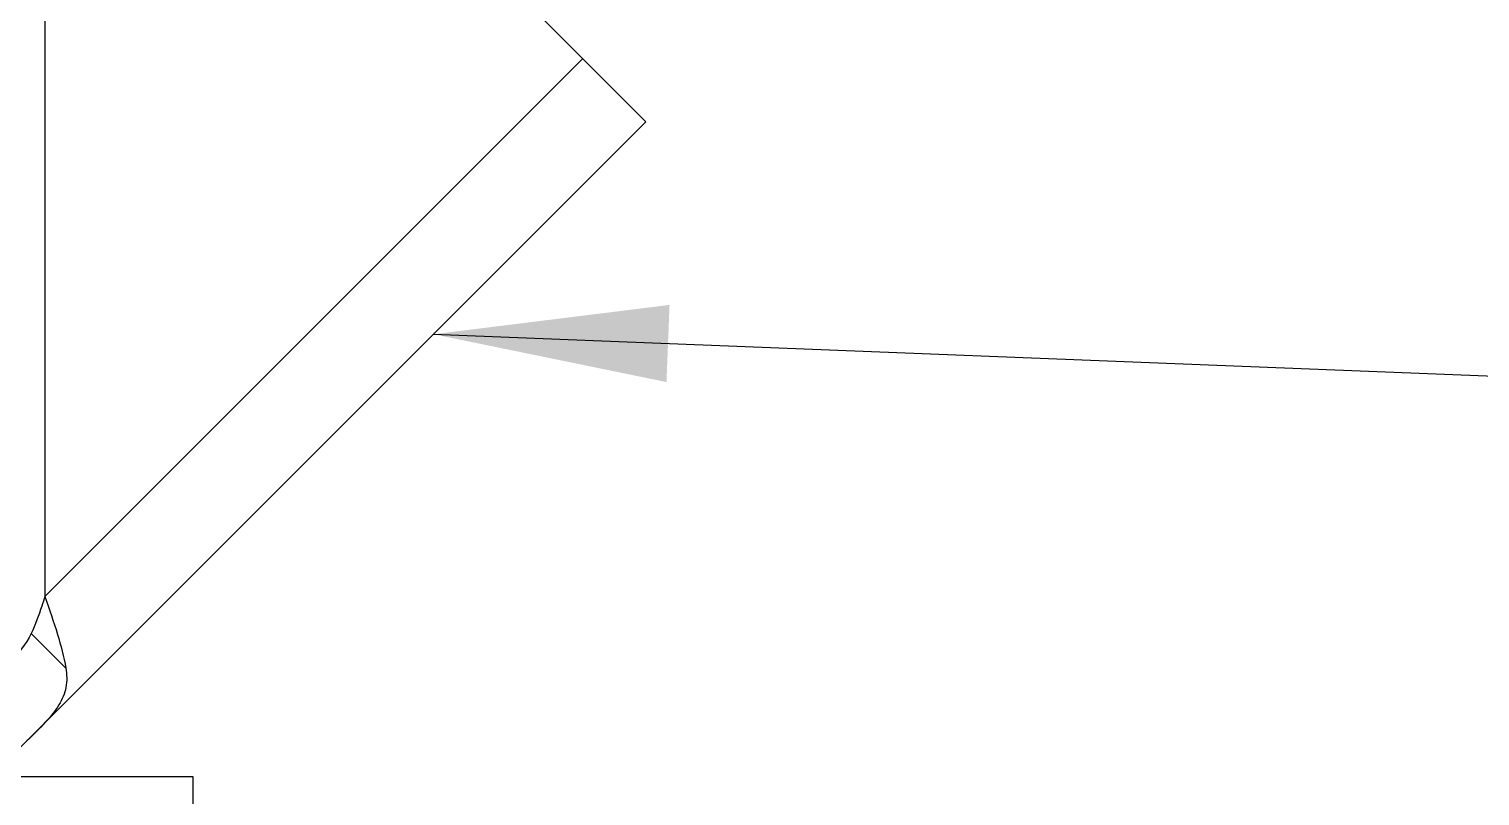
# Model space of a CAD drawing. Extents: x -1396510 to 1250330, y -1892470 to 1623980.
# Drawn here: x -1156426 to -1155808, y -63555 to -63228 of the extents above; entities that cross this region are included whole.
import ezdxf

# ---------------------------------------------------------------- set-up
doc = ezdxf.new("R2010")
doc.units = 0
doc.header["$LTSCALE"] = 1000
doc.header["$MEASUREMENT"] = 0
doc.styles.get("Standard").update_dxf_attribs({"font": 'gbenor.shx', "bigfont": 'gbcbig.shx'})
doc.dimstyles.get("Standard").update_dxf_attribs({"dimscale": 100, "dimtxt": 3.5, "dimasz": 1, "dimexe": 2.5, "dimexo": 3, "dimgap": 1.5, "dimtad": 1, "dimdec": 0, "dimzin": 0, "dimdsep": 46, "dimtxsty": 'Standard', "dimblk": 'ARCHTICK', "dimcen": 0.09, "dimadec": 0, "dimazin": 0, "dimtfac": 1, "dimtdec": 0, "dimtix": 1, "dimtmove": 2, "dimatfit": 3, "dimfxl": 0, "dimtolj": 1, "dimtzin": 0, "dimarcsym": 0})

# ---------------------------------------------------------------- blocks, each defined once
blk = doc.blocks.new('_ArchTick')
at = {"color": 0, "linetype": 'ByBlock', "const_width": 0.4}
blk.add_lwpolyline([(-0.5, -0.5), (0.5, 0.5)], dxfattribs=at)

msp = doc.modelspace()

# ---------------------------------------------------------------- linework, layer by layer
at = {"linetype": 'Continuous'}
for p, q in [((-1156162.97, -63267.68), (-1156297.12, -63133.53)), ((-1156419, -63184.02), (-1156419, -63469.86)), ((-1156419, -63469.86), (-1156189.9, -63240.76)), ((-1156162.97, -63267.68), (-1156429.23, -63533.94)), ((-1156424.89, -63485.6), (-1156410.1, -63500.39)), ((-1160639.75, -63546.48), (-1156356, -63546.48)), ((-1156356, -63546.48), (-1156356, -63741.63))]:
    msp.add_line(p, q, dxfattribs=at)
for points, knots in [([(-1156419, -63469.86), (-1156419.44, -63471.22), (-1156421.17, -63476.55), (-1156423.07, -63481.84), (-1156424.89, -63485.6)], [0, 0, 0, 0, 0.255061, 1, 1, 1, 1]), ([(-1156419, -63469.86), (-1156417.16, -63475.23), (-1156413.72, -63485.25), (-1156410.9, -63495.52), (-1156410.1, -63500.39)], [0, 0, 0, 0, 0.53484, 1, 1, 1, 1]), ([(-1156424.89, -63485.6), (-1156427.15, -63490.29), (-1156434.57, -63499.07), (-1156442.59, -63506.91), (-1156446.88, -63511.2)], [0, 0, 0, 0, 0.46168, 1, 1, 1, 1]), ([(-1156410.1, -63500.39), (-1156409.66, -63503.08), (-1156409.49, -63508.63), (-1156412.87, -63516.71), (-1156419.17, -63523.96), (-1156424.05, -63528.76), (-1156426.69, -63531.4)], [0, 0, 0, 0, 0.222359, 0.440545, 0.696247, 1, 1, 1, 1])]:
    msp.add_open_spline(points, degree=3, knots=knots, dxfattribs=at)

# ---------------------------------------------------------------- leaders
at = {"color": 7}
msp.add_leader([(-1156253.46, -63358.17), (-1155671.12, -63381.17)], dimstyle='Standard', override={"dimgap": 100, "dimtad": 0}, dxfattribs=at)

doc.saveas('drawing.dxf')
